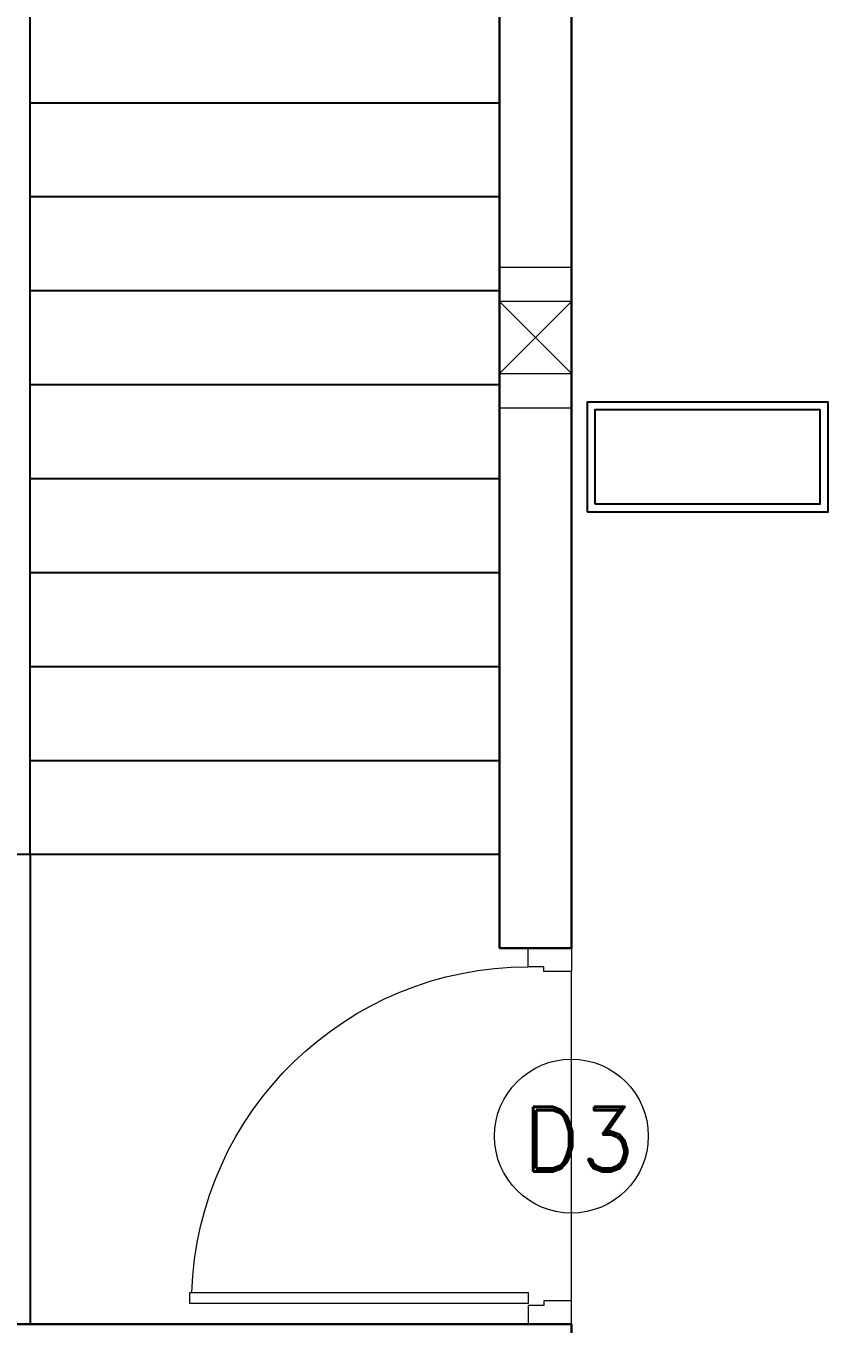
# Model space of a CAD drawing. Header units: inches. Extents: x -605 to 2991212, y -2872845 to 0.
# Drawn here: x 2454393 to 2456956, y -2757414 to -2753269 of the extents above; entities that cross this region are included whole.
import ezdxf

# ---------------------------------------------------------------- set-up
doc = ezdxf.new("R2010")
doc.units = ezdxf.units.IN
doc.header["$LTSCALE"] = 600
doc.header["$MEASUREMENT"] = 0
for name, color, linetype, lineweight in [('FURNITURE', 23, 'Continuous', 9), ('rRCC 2', 40, 'Continuous', 15), ('TEXT', 7, 'Continuous', 0), ('WALLS', 7, 'Continuous', 30)]:
    doc.layers.add(name, color=color, linetype=linetype, lineweight=lineweight)
doc.layers.add('NOITHAT', color=21, linetype='Continuous')
doc.layers.add('SnT-ROAD', color=25, linetype='Continuous')
doc.styles.add('PV_ROMAND', font='romand.shx')

# ---------------------------------------------------------------- blocks, each defined once
blk = doc.blocks.new('door1')
at = {"layer": 'FURNITURE', "ltscale": 10}
blk.add_line((-29102.45, -2427.68), (-29134.02, -2427.68), dxfattribs=at)
for points in [[(-29103.25, -2391.1), (-29103.25, -2423.54), (-29102.22, -2423.54), (-29102.22, -2391.1)], [(-29134.02, -2425.03), (-29134.47, -2425.03), (-29134.47, -2423.52), (-29136.24, -2423.52), (-29136.24, -2427.68), (-29134.02, -2427.68)], [(-29102.45, -2425.03), (-29102.01, -2425.03), (-29102.01, -2423.52), (-29100.24, -2423.52), (-29100.24, -2427.68), (-29102.45, -2427.68)]]:
    blk.add_lwpolyline(points, close=True, dxfattribs=at)
blk.add_arc((-29102.22, -2423.52), 32.24, 91.8346, 180, dxfattribs=at)
blk = doc.blocks.new('D3')
at = {"layer": 'TEXT'}
blk.add_circle((2460018.5, -2289363.6), 245.7, dxfattribs=at)
at = {"layer": 'TEXT', "insert": (2459861.4, -2289270.5), "char_height": 206.12, "attachment_point": 1, "style": 'PV_ROMAND'}
blk.add_mtext('D3', dxfattribs=at)
blk = doc.blocks.new('GGG')
at = {"color": 3, "linetype": 'ByBlock'}
blk.add_lwpolyline([(2620403.2, -2283780.3), (2621173.2, -2283780.3), (2621173.2, -2283430.3), (2620403.2, -2283430.3)], close=True, dxfattribs=at)
at = {"color": 2, "linetype": 'ByBlock'}
blk.add_lwpolyline([(2620428.2, -2283755.3), (2621148.2, -2283755.3), (2621148.2, -2283455.3), (2620428.2, -2283455.3)], close=True, dxfattribs=at)
at = {"layer": 'NOITHAT', "linetype": 'Continuous'}
for p, q in [((2618623.2, -2282474.3), (2620123.2, -2282474.3)), ((2618623.2, -2282774.3), (2620123.2, -2282774.3)), ((2618623.2, -2283074.3), (2620123.2, -2283074.3)), ((2618623.2, -2283374.3), (2620123.2, -2283374.3)), ((2618623.2, -2283674.3), (2620123.2, -2283674.3)), ((2618623.2, -2283974.3), (2620123.2, -2283974.3)), ((2618623.2, -2284274.3), (2620123.2, -2284274.3)), ((2618623.2, -2284574.3), (2620123.2, -2284574.3)), ((2618623.2, -2284874.3), (2618623.2, -2286374.3)), ((2618623.2, -2284874.3), (2620123.2, -2284874.3))]:
    blk.add_line(p, q, dxfattribs=at)
blk.add_lwpolyline([(2617423.2, -2284874.3), (2618623.2, -2284874.3), (2618623.2, -2281574.3), (2617423.2, -2281574.3)], dxfattribs=at)
at = {"layer": 'rRCC 2', "color": 6}
for p, q in [((2620353.2, -2283339.3), (2620123.2, -2283109.3)), ((2620123.2, -2283339.3), (2620353.2, -2283109.3))]:
    blk.add_line(p, q, dxfattribs=at)
for points in [[(2620123.2, -2282999.3), (2620353.2, -2282999.3), (2620353.2, -2283449.3), (2620123.2, -2283449.3)], [(2620353.2, -2283339.3), (2620353.2, -2283109.3), (2620123.2, -2283109.3), (2620123.2, -2283339.3)]]:
    blk.add_lwpolyline(points, close=True, dxfattribs=at)
at = {"layer": 'WALLS', "linetype": 'ByBlock'}
for p, q in [((2620353.2, -2278832.3), (2620353.2, -2285174.3)), ((2620123.2, -2280074.3), (2620123.2, -2285174.3)), ((2620353.2, -2285174.3), (2620123.2, -2285174.3)), ((2620353.2, -2286374.3), (2615153.2, -2286374.3)), ((2620353.2, -2286374.3), (2620353.2, -2287685.1))]:
    blk.add_line(p, q, dxfattribs=at)
at = {"layer": 'FURNITURE', "xscale": -33.33333333364662, "yscale": 33.33333333364662, "zscale": 33.33333333364662, "rotation": 89.9999999999999}
blk.add_blockref('door1', (2539430.6, -3256382.3), dxfattribs=at)
at = {"layer": 'SnT-ROAD', "color": 4, "linetype": 'ByBlock'}
blk.add_blockref('D3', (160334.7, 3589.3), dxfattribs=at)

msp = doc.modelspace()

# ---------------------------------------------------------------- block references
at = {"layer": 'SnT-ROAD', "color": 1, "linetype": 'ByBlock'}
msp.add_blockref('GGG', (-164217.6, -471039.5), dxfattribs=at)

doc.saveas('drawing.dxf')
